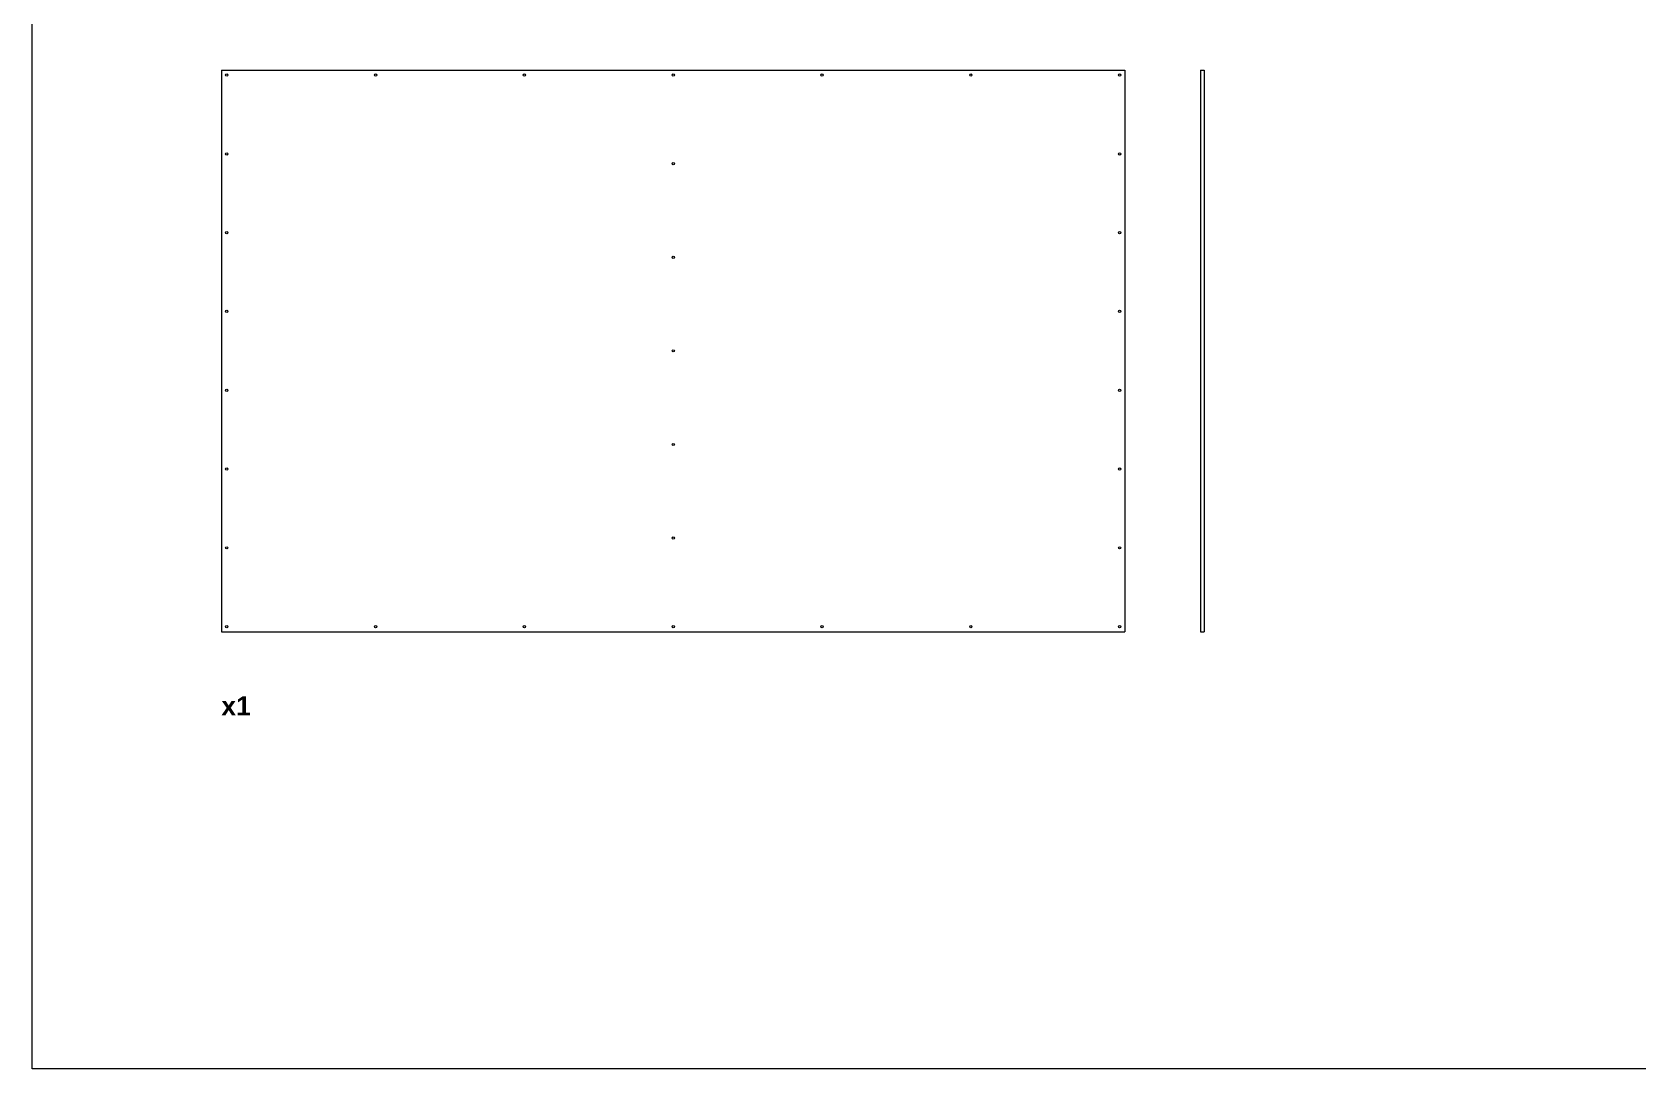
# Model space of a CAD drawing. Header units: centimetres. Extents: x -2268 to 1812, y -1681 to 1458.
# Drawn here: x -498.6 to -286.9, y 274.7 to 411.5 of the extents above; entities that cross this region are included whole.
import ezdxf

# ---------------------------------------------------------------- set-up
doc = ezdxf.new("R2010")
doc.units = ezdxf.units.CM
for name, color, linetype, lineweight in [('A-FURN_Num_Penna__252_Num_Penna__252_Num_Penna__3_Num_Penna__252_Num_Penna__252_Num_Penna__252_Num_Penna__252_Num_Penna__252_Num_Penna__252_Num_Penna__252_Num_Penna__252_Num_Penna__252_Num_Penna__3_Num_Penna__3_Num_Penna__3', 3, 'Continuous', 18), ('A-FURN_Num_Penna__252_Num_Penna__252_Num_Penna__3_Num_Penna__252_Num_Penna__252_Num_Penna__252_Num_Penna__252_Num_Penna__252_Num_Penna__252_Num_Penna__5_Num_Penna__5_Num_Penna__5_Num_Penna__5_Num_Penna__5_Num_Penna__5', 5, 'Continuous', 18), ('PDF16_Geometry_Num_Penna__6_Num_Penna__6_Num_Penna__6_Num_Penna__6_Num_Penna__6_Num_Penna__6_Num_Penna__6_Num_Penna__6_Num_Penna__6_Num_Penna__6_Num_Penna__6_Num_Penna__6_Num_Penna__6_Num_Penna__6', 6, 'Continuous', 18), ('PDF22_Geometry_Num_Penna__7_Num_Penna__7_Num_Penna__6_Num_Penna__6_Num_Penna__6', 6, 'Continuous', 18)]:
    doc.layers.add(name, color=color, linetype=linetype, lineweight=lineweight)
doc.styles.add('GENERATED_STYLE_2', font='Arial Bold.ttf')

msp = doc.modelspace()

# ---------------------------------------------------------------- linework, layer by layer
at = {"layer": 'A-FURN_Num_Penna__252_Num_Penna__252_Num_Penna__3_Num_Penna__252_Num_Penna__252_Num_Penna__252_Num_Penna__252_Num_Penna__252_Num_Penna__252_Num_Penna__252_Num_Penna__252_Num_Penna__252_Num_Penna__3_Num_Penna__3_Num_Penna__3', "color": 3, "linetype": 'Continuous', "lineweight": 18}
for p, q in [((-498.6033, 274.7208), (-498.6033, 619.9517)), ((-94.3024, 274.7208), (-498.6033, 274.7208))]:
    msp.add_line(p, q, dxfattribs=at)
at = {"layer": 'A-FURN_Num_Penna__252_Num_Penna__252_Num_Penna__3_Num_Penna__252_Num_Penna__252_Num_Penna__252_Num_Penna__252_Num_Penna__252_Num_Penna__252_Num_Penna__5_Num_Penna__5_Num_Penna__5_Num_Penna__5_Num_Penna__5_Num_Penna__5', "color": 5, "linetype": 'Continuous', "lineweight": 18}
for centre in [(-472.9394, 405.8203), (-453.3144, 405.8203), (-433.6894, 405.8203), (-414.0644, 405.8203), (-394.4394, 405.8203), (-374.8144, 405.8203), (-355.1894, 405.8203), (-472.9394, 395.4275), (-414.0644, 394.1453), (-355.1894, 395.4275), (-472.9394, 385.0346), (-355.1894, 385.0346), (-414.0644, 381.7953), (-472.9394, 374.6417), (-355.1894, 374.6417), (-414.0644, 369.4453), (-472.9394, 364.2489), (-355.1894, 364.2489), (-414.0644, 357.0953), (-472.9394, 353.856), (-355.1894, 353.856), (-472.9394, 343.4632), (-414.0644, 344.7453), (-355.1894, 343.4632), (-472.9394, 333.0703), (-453.3144, 333.0703), (-433.6894, 333.0703), (-414.0644, 333.0703), (-394.4394, 333.0703), (-374.8144, 333.0703), (-355.1894, 333.0703)]:
    msp.add_circle(centre, 0.15, dxfattribs=at)
at = {"layer": 'PDF16_Geometry_Num_Penna__6_Num_Penna__6_Num_Penna__6_Num_Penna__6_Num_Penna__6_Num_Penna__6_Num_Penna__6_Num_Penna__6_Num_Penna__6_Num_Penna__6_Num_Penna__6_Num_Penna__6_Num_Penna__6_Num_Penna__6', "color": 6, "linetype": 'Continuous', "lineweight": 18}
for p, q in [((-473.6144, 406.4953), (-472.2644, 406.4953)), ((-473.6144, 406.4953), (-473.6144, 332.3953)), ((-472.2644, 406.4953), (-355.8644, 406.4953)), ((-355.8644, 406.4953), (-354.5144, 406.4953)), ((-354.5144, 406.4953), (-354.5144, 332.3953)), ((-344.5144, 406.4953), (-344.0644, 406.4953)), ((-344.5144, 406.4953), (-344.5144, 332.3953)), ((-344.0644, 406.4953), (-344.0644, 332.3953)), ((-473.6144, 332.3953), (-472.2644, 332.3953)), ((-472.2644, 332.3953), (-355.8644, 332.3953)), ((-355.8644, 332.3953), (-354.5144, 332.3953)), ((-344.5144, 332.3953), (-344.0644, 332.3953))]:
    msp.add_line(p, q, dxfattribs=at)

# ---------------------------------------------------------------- texts
at = {"layer": 'PDF22_Geometry_Num_Penna__7_Num_Penna__7_Num_Penna__6_Num_Penna__6_Num_Penna__6', "color": 6, "linetype": 'Continuous', "lineweight": 18, "insert": (-471.7076, 323.8553), "char_height": 2.5, "attachment_point": 2, "style": 'GENERATED_STYLE_2'}
msp.add_mtext('\\A1;x1', dxfattribs=at)

doc.saveas('drawing.dxf')
